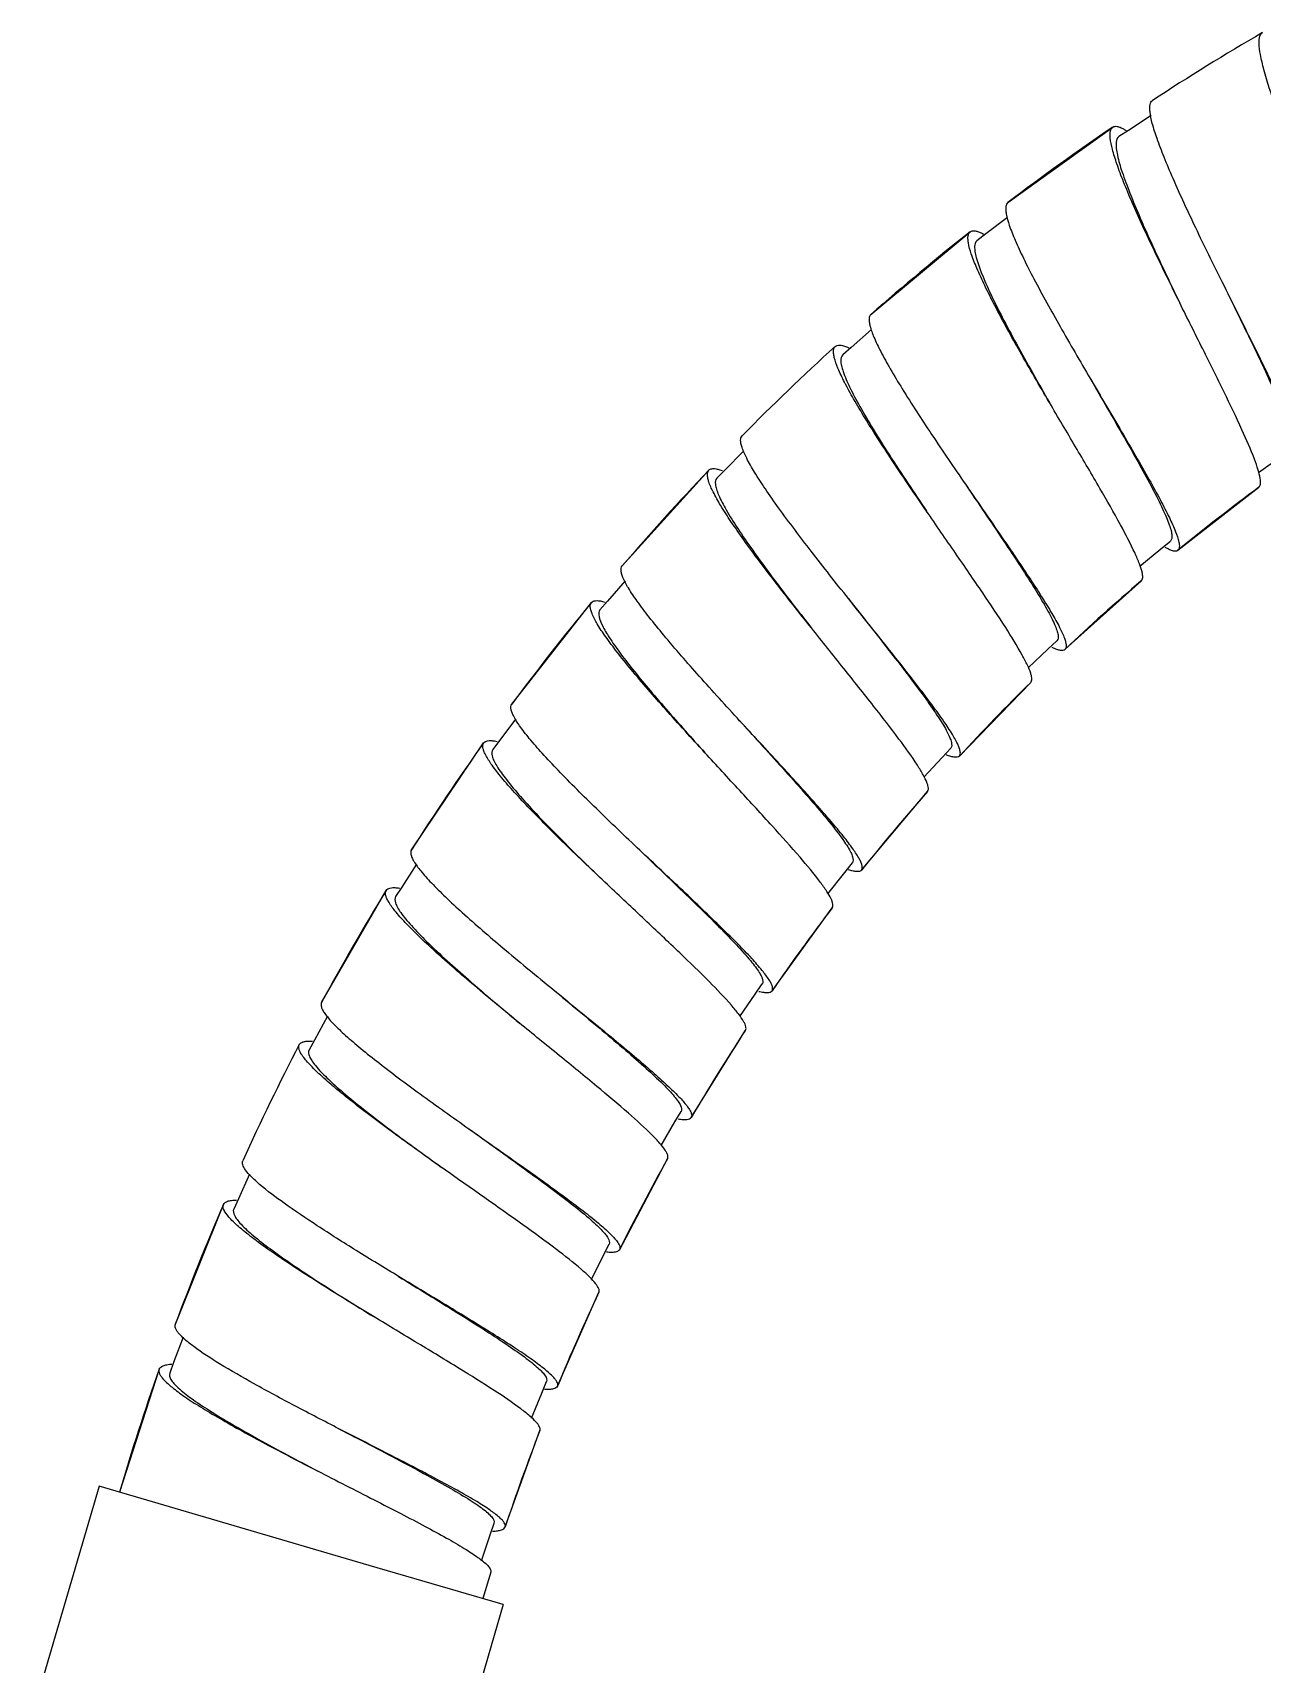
# Model space of a CAD drawing. Header units: millimetres. Extents: x 1035 to 2065, y 1005 to 1731.
# Drawn here: x 1227.9 to 1279.9, y 1462.8 to 1531.8 of the extents above; entities that cross this region are included whole.
import ezdxf

# ---------------------------------------------------------------- set-up
doc = ezdxf.new("R2010")
doc.units = ezdxf.units.MM

msp = doc.modelspace()

# ---------------------------------------------------------------- linework, layer by layer
at = {"color": 7, "linetype": 'Continuous'}
for p, q in [((1269.158, 1524.644), (1273.588, 1527.835)), ((1275.211, 1528.321), (1274.251, 1527.696)), ((1274.251, 1527.696), (1273.85, 1527.436)), ((1269.143, 1524.004), (1268.232, 1523.315)), ((1263.366, 1519.91), (1267.56, 1523.405)), ((1268.232, 1523.315), (1267.851, 1523.027)), ((1263.396, 1519.271), (1262.536, 1518.519)), ((1262.536, 1518.519), (1262.176, 1518.205)), ((1252.855, 1509.275), (1256.515, 1513.326)), ((1279.75, 1513.225), (1280.686, 1513.889)), ((1276.346, 1509.94), (1279.768, 1512.602)), ((1274.737, 1509.266), (1275.626, 1509.997)), ((1275.626, 1509.997), (1276.029, 1510.327)), ((1271.574, 1505.749), (1274.8, 1508.647)), ((1274.8, 1508.647), (1274.8, 1508.647)), ((1248.188, 1503.428), (1251.553, 1507.728)), ((1271.574, 1505.749), (1271.574, 1505.749)), ((1267.109, 1501.233), (1270.123, 1504.35)), ((1270.123, 1504.35), (1270.123, 1504.35)), ((1243.946, 1497.266), (1246.999, 1501.793)), ((1267.109, 1501.233), (1267.109, 1501.233)), ((1262.975, 1496.412), (1265.761, 1499.734)), ((1240.149, 1490.82), (1242.875, 1495.551)), ((1242.875, 1495.551), (1242.875, 1495.551)), ((1259.191, 1491.311), (1261.735, 1494.822)), ((1255.777, 1485.957), (1258.067, 1489.638)), ((1258.067, 1489.638), (1258.067, 1489.638)), ((1255.777, 1485.957), (1255.777, 1485.957)), ((1252.749, 1480.374), (1254.773, 1484.208)), ((1233.966, 1477.206), (1235.998, 1482.273)), ((1235.998, 1482.273), (1235.998, 1482.273)), ((1250.123, 1474.592), (1251.871, 1478.559)), ((1251.871, 1478.559), (1251.871, 1478.559)), ((1233.28, 1475.304), (1231.61, 1470.106)), ((1250.123, 1474.591), (1250.123, 1474.592)), ((1247.911, 1468.638), (1249.375, 1472.719)), ((1230.746, 1470.359), (1227.935, 1460.762)), ((1242.166, 1467.012), (1230.746, 1470.359)), ((1247.828, 1465.354), (1242.166, 1467.012)), ((1247.298, 1466.718), (1246.965, 1465.607)), ((1247.828, 1465.354), (1245.016, 1455.757))]:
    msp.add_line(p, q, dxfattribs=at)
for points in [[(1257.999, 1514.142), (1257.191, 1513.329), (1256.854, 1512.991)], [(1252.975, 1508.647), (1252.228, 1507.78), (1251.916, 1507.419)], [(1270.017, 1504.965), (1270.851, 1505.756), (1271.231, 1506.114)], [(1248.352, 1502.811), (1247.668, 1501.892), (1247.382, 1501.51)], [(1265.612, 1500.339), (1266.38, 1501.178), (1266.741, 1501.571)], [(1261.544, 1495.415), (1262.259, 1496.316), (1262.583, 1496.723)], [(1244.154, 1496.66), (1243.536, 1495.696), (1243.277, 1495.294)], [(1257.833, 1490.218), (1258.482, 1491.166), (1258.778, 1491.597)], [(1240.399, 1490.231), (1239.851, 1489.227), (1239.622, 1488.808)], [(1254.501, 1484.768), (1255.085, 1485.767), (1255.346, 1486.21)], [(1237.108, 1483.553), (1236.632, 1482.513), (1236.433, 1482.079)], [(1251.56, 1479.099), (1252.069, 1480.129), (1252.301, 1480.597)], [(1234.297, 1476.658), (1233.895, 1475.585), (1233.727, 1475.138)], [(1249.025, 1473.237), (1249.46, 1474.3), (1249.659, 1474.783)], [(1246.914, 1467.208), (1247.272, 1468.299), (1247.437, 1468.796)]]:
    msp.add_lwpolyline(points, dxfattribs=at)
for centre, radius, start, end in [((1333.244, 1440.332), 105.904, 120.23614, 123.19023), ((1333.245, 1440.33), 105.905, 124.2841, 127.23815), ((1333.238, 1440.338), 105.895, 128.33197, 131.28634), ((1333.235, 1440.34), 105.892, 132.3799, 135.33435), ((1333.237, 1440.336), 105.895, 136.42784, 139.38222), ((1333.239, 1440.337), 89.896, 126.49873, 129.26235), ((1333.244, 1440.329), 89.906, 130.54669, 133.31009), ((1333.245, 1440.328), 105.907, 140.47589, 143.4299), ((1333.242, 1440.331), 89.903, 134.59466, 137.35816), ((1333.241, 1440.33), 105.903, 144.52383, 147.47792), ((1333.236, 1440.336), 89.895, 138.6426, 141.40627), ((1333.233, 1440.335), 105.894, 148.57167, 151.52609), ((1333.234, 1440.336), 89.893, 142.69049, 145.45429), ((1333.237, 1440.333), 89.898, 146.7385, 149.50208), ((1333.231, 1440.334), 105.892, 152.61961, 155.57409), ((1333.246, 1440.327), 89.909, 150.78642, 153.54975), ((1333.235, 1440.331), 105.897, 156.66761, 159.6219), ((1333.239, 1440.33), 89.901, 154.83443, 157.598), ((1333.264, 1440.32), 105.928, 160.71573, 163.66916), ((1333.232, 1440.332), 89.894, 158.88235, 161.64606)]:
    msp.add_arc(centre, radius, start, end, dxfattribs=at)
for points, knots in [([(1279.778, 1531.38), (1279.777, 1531.435), (1279.779, 1531.534), (1279.804, 1531.691), (1279.86, 1531.796), (1279.915, 1531.828)], [0, 0, 0, 0, 0.3382, 0.610526, 1, 1, 1, 1]), ([(1282.219, 1524.207), (1281.905, 1524.973), (1281.315, 1526.428), (1280.644, 1528.189), (1280.218, 1529.445), (1279.987, 1530.213), (1279.837, 1530.843), (1279.782, 1531.219), (1279.778, 1531.38)], [0, 0, 0, 0, 0.327065, 0.619684, 0.744343, 0.850628, 0.936309, 1, 1, 1, 1]), ([(1275.166, 1528.483), (1275.16, 1528.54), (1275.154, 1528.644), (1275.165, 1528.809), (1275.216, 1528.923), (1275.27, 1528.958)], [0, 0, 0, 0, 0.341722, 0.614787, 1, 1, 1, 1]), ([(1278.216, 1521.284), (1277.839, 1522.044), (1277.127, 1523.493), (1276.309, 1525.253), (1275.774, 1526.515), (1275.476, 1527.291), (1275.27, 1527.931), (1275.184, 1528.317), (1275.166, 1528.483)], [0, 0, 0, 0, 0.324812, 0.617545, 0.742709, 0.849587, 0.935853, 1, 1, 1, 1]), ([(1273.484, 1527.374), (1273.479, 1527.429), (1273.474, 1527.529), (1273.487, 1527.689), (1273.536, 1527.799), (1273.588, 1527.835)], [0, 0, 0, 0, 0.338704, 0.611223, 1, 1, 1, 1]), ([(1273.588, 1527.835), (1273.641, 1527.87), (1273.761, 1527.874), (1273.914, 1527.823), (1274.003, 1527.779), (1274.052, 1527.753)], [0, 0, 0, 0, 0.388195, 0.660436, 1, 1, 1, 1]), ([(1276.425, 1520.397), (1276.058, 1521.137), (1275.368, 1522.544), (1274.575, 1524.252), (1274.061, 1525.473), (1273.777, 1526.224), (1273.582, 1526.841), (1273.5, 1527.213), (1273.484, 1527.374)], [0, 0, 0, 0, 0.326799, 0.619279, 0.743944, 0.850301, 0.936116, 1, 1, 1, 1]), ([(1273.851, 1527.435), (1273.777, 1527.385), (1273.724, 1527.209), (1273.732, 1526.97), (1273.79, 1526.578), (1273.966, 1525.97), (1274.28, 1525.105), (1274.705, 1524.081), (1275.418, 1522.487), (1276.011, 1521.25), (1276.424, 1520.399)], [0, 0, 0, 0, 0.035116, 0.062142, 0.09685, 0.189808, 0.311855, 0.459103, 0.62703, 1, 1, 1, 1]), ([(1269.158, 1524.644), (1269.107, 1524.605), (1269.064, 1524.488), (1269.063, 1524.323), (1269.077, 1524.221), (1269.087, 1524.164)], [0, 0, 0, 0, 0.385906, 0.658924, 1, 1, 1, 1]), ([(1269.087, 1524.164), (1269.116, 1524), (1269.229, 1523.622), (1269.479, 1522.998), (1269.831, 1522.245), (1270.454, 1521.023), (1271.397, 1519.326), (1272.209, 1517.931), (1272.639, 1517.199)], [0, 0, 0, 0, 0.06405, 0.150258, 0.257118, 0.382283, 0.67507, 1, 1, 1, 1]), ([(1267.488, 1522.942), (1267.479, 1522.995), (1267.467, 1523.094), (1267.469, 1523.254), (1267.511, 1523.366), (1267.56, 1523.405)], [0, 0, 0, 0, 0.338386, 0.610776, 1, 1, 1, 1]), ([(1270.914, 1516.186), (1270.495, 1516.9), (1269.707, 1518.256), (1268.795, 1519.905), (1268.196, 1521.088), (1267.86, 1521.816), (1267.622, 1522.418), (1267.515, 1522.783), (1267.488, 1522.942)], [0, 0, 0, 0, 0.327005, 0.619588, 0.744247, 0.850546, 0.936259, 1, 1, 1, 1]), ([(1267.56, 1523.405), (1267.61, 1523.444), (1267.73, 1523.457), (1267.887, 1523.416), (1267.98, 1523.378), (1268.03, 1523.355)], [0, 0, 0, 0, 0.387812, 0.660167, 1, 1, 1, 1]), ([(1267.852, 1523.026), (1267.781, 1522.972), (1267.74, 1522.792), (1267.765, 1522.554), (1267.85, 1522.167), (1268.068, 1521.573), (1268.442, 1520.734), (1268.938, 1519.742), (1269.761, 1518.202), (1270.441, 1517.009), (1270.913, 1516.189)], [0, 0, 0, 0, 0.035054, 0.062179, 0.096924, 0.189609, 0.311531, 0.458897, 0.626767, 1, 1, 1, 1]), ([(1278.216, 1521.287), (1278.637, 1520.419), (1279.254, 1519.16), (1280.022, 1517.548), (1280.496, 1516.512), (1280.819, 1515.746), (1281.011, 1515.222), (1281.11, 1514.91), (1281.172, 1514.647), (1281.203, 1514.419), (1281.18, 1514.239), (1281.113, 1514.191)], [0, 0, 0, 0, 0.373618, 0.54278, 0.691607, 0.814564, 0.864894, 0.907351, 0.941768, 0.968184, 1, 1, 1, 1]), ([(1281.444, 1514.255), (1281.409, 1514.418), (1281.292, 1514.79), (1281.051, 1515.41), (1280.721, 1516.165), (1280.146, 1517.392), (1279.302, 1519.111), (1278.588, 1520.535), (1278.216, 1521.284)], [0, 0, 0, 0, 0.064253, 0.150789, 0.257898, 0.383149, 0.675645, 1, 1, 1, 1]), ([(1279.582, 1513.786), (1279.422, 1514.209), (1279.004, 1515.161), (1278.261, 1516.71), (1277.375, 1518.492), (1276.747, 1519.747), (1276.425, 1520.397)], [0, 0, 0, 0, 0.185111, 0.42519, 0.703395, 1, 1, 1, 1]), ([(1263.366, 1519.91), (1263.317, 1519.867), (1263.283, 1519.748), (1263.294, 1519.583), (1263.314, 1519.482), (1263.328, 1519.427)], [0, 0, 0, 0, 0.385986, 0.658972, 1, 1, 1, 1]), ([(1263.328, 1519.427), (1263.369, 1519.264), (1263.509, 1518.896), (1263.802, 1518.292), (1264.206, 1517.565), (1264.914, 1516.39), (1265.974, 1514.764), (1266.882, 1513.43), (1267.363, 1512.73)], [0, 0, 0, 0, 0.064029, 0.150223, 0.257075, 0.382237, 0.675036, 1, 1, 1, 1]), ([(1261.82, 1518.094), (1261.807, 1518.147), (1261.789, 1518.245), (1261.779, 1518.404), (1261.813, 1518.519), (1261.859, 1518.561)], [0, 0, 0, 0, 0.338318, 0.610671, 1, 1, 1, 1]), ([(1265.714, 1511.598), (1265.245, 1512.281), (1264.364, 1513.578), (1263.337, 1515.158), (1262.657, 1516.295), (1262.27, 1516.998), (1261.99, 1517.581), (1261.858, 1517.937), (1261.82, 1518.094)], [0, 0, 0, 0, 0.327051, 0.619651, 0.744306, 0.850593, 0.936287, 1, 1, 1, 1]), ([(1261.859, 1518.561), (1261.906, 1518.603), (1262.026, 1518.624), (1262.184, 1518.595), (1262.28, 1518.564), (1262.332, 1518.544)], [0, 0, 0, 0, 0.387796, 0.660151, 1, 1, 1, 1]), ([(1262.178, 1518.203), (1262.111, 1518.145), (1262.081, 1517.964), (1262.122, 1517.728), (1262.234, 1517.349), (1262.493, 1516.773), (1262.925, 1515.962), (1263.49, 1515.007), (1264.422, 1513.528), (1265.184, 1512.385), (1265.713, 1511.6)], [0, 0, 0, 0, 0.034876, 0.061826, 0.096553, 0.189298, 0.311087, 0.458456, 0.626649, 1, 1, 1, 1]), ([(1272.638, 1517.201), (1273.119, 1516.365), (1273.823, 1515.152), (1274.704, 1513.598), (1275.249, 1512.598), (1275.626, 1511.857), (1275.854, 1511.347), (1275.976, 1511.042), (1276.056, 1510.784), (1276.104, 1510.559), (1276.092, 1510.378), (1276.029, 1510.327)], [0, 0, 0, 0, 0.373641, 0.542814, 0.691614, 0.814492, 0.864915, 0.907443, 0.941899, 0.968316, 1, 1, 1, 1]), ([(1272.639, 1517.199), (1273.08, 1516.447), (1273.922, 1515.026), (1274.919, 1513.315), (1275.587, 1512.103), (1275.963, 1511.374), (1276.23, 1510.786), (1276.355, 1510.436), (1276.386, 1510.286)], [0, 0, 0, 0, 0.332273, 0.629066, 0.754153, 0.8592, 0.941664, 1, 1, 1, 1]), ([(1274.532, 1509.81), (1274.344, 1510.22), (1273.859, 1511.14), (1273.009, 1512.634), (1271.997, 1514.351), (1271.281, 1515.561), (1270.914, 1516.186)], [0, 0, 0, 0, 0.184922, 0.424972, 0.703258, 1, 1, 1, 1]), ([(1257.921, 1514.291), (1257.903, 1514.346), (1257.875, 1514.446), (1257.851, 1514.61), (1257.877, 1514.732), (1257.922, 1514.778)], [0, 0, 0, 0, 0.341867, 0.614977, 1, 1, 1, 1]), ([(1262.415, 1507.899), (1261.886, 1508.562), (1260.887, 1509.827), (1259.718, 1511.375), (1258.929, 1512.496), (1258.474, 1513.192), (1258.138, 1513.774), (1257.973, 1514.132), (1257.921, 1514.291)], [0, 0, 0, 0, 0.324786, 0.617491, 0.742651, 0.849536, 0.935821, 1, 1, 1, 1]), ([(1256.51, 1512.853), (1256.493, 1512.906), (1256.467, 1513.003), (1256.446, 1513.162), (1256.471, 1513.281), (1256.515, 1513.326)], [0, 0, 0, 0, 0.338834, 0.61139, 1, 1, 1, 1]), ([(1256.515, 1513.326), (1256.558, 1513.372), (1256.675, 1513.401), (1256.834, 1513.384), (1256.931, 1513.359), (1256.984, 1513.343)], [0, 0, 0, 0, 0.388253, 0.660474, 1, 1, 1, 1]), ([(1279.768, 1512.602), (1279.808, 1512.632), (1279.84, 1512.724), (1279.841, 1512.853), (1279.816, 1513.055), (1279.731, 1513.371), (1279.638, 1513.636), (1279.582, 1513.786)], [0, 0, 0, 0, 0.120658, 0.208308, 0.318634, 0.611277, 1, 1, 1, 1]), ([(1260.851, 1506.654), (1260.336, 1507.301), (1259.366, 1508.53), (1258.232, 1510.032), (1257.474, 1511.118), (1257.038, 1511.791), (1256.717, 1512.353), (1256.56, 1512.699), (1256.51, 1512.853)], [0, 0, 0, 0, 0.326777, 0.619232, 0.743893, 0.850256, 0.936087, 1, 1, 1, 1]), ([(1256.855, 1512.989), (1256.793, 1512.926), (1256.78, 1512.742), (1256.838, 1512.509), (1256.977, 1512.138), (1257.277, 1511.581), (1257.765, 1510.803), (1258.396, 1509.892), (1259.428, 1508.485), (1260.267, 1507.401), (1260.849, 1506.656)], [0, 0, 0, 0, 0.035152, 0.06228, 0.097024, 0.18982, 0.311814, 0.459201, 0.627095, 1, 1, 1, 1]), ([(1267.362, 1512.732), (1267.9, 1511.932), (1268.688, 1510.773), (1269.675, 1509.287), (1270.289, 1508.328), (1270.718, 1507.615), (1270.982, 1507.122), (1271.126, 1506.826), (1271.225, 1506.573), (1271.289, 1506.352), (1271.291, 1506.171), (1271.231, 1506.114)], [0, 0, 0, 0, 0.373384, 0.542408, 0.690989, 0.814023, 0.864607, 0.907311, 0.941831, 0.968261, 1, 1, 1, 1]), ([(1267.363, 1512.73), (1267.837, 1512.04), (1268.742, 1510.73), (1269.823, 1509.148), (1270.563, 1508.013), (1270.996, 1507.312), (1271.323, 1506.732), (1271.491, 1506.379), (1271.548, 1506.223)], [0, 0, 0, 0, 0.324299, 0.616773, 0.74203, 0.849143, 0.935699, 1, 1, 1, 1]), ([(1269.766, 1505.506), (1269.548, 1505.903), (1269, 1506.786), (1268.047, 1508.213), (1266.92, 1509.85), (1266.123, 1511.002), (1265.714, 1511.598)], [0, 0, 0, 0, 0.185474, 0.425625, 0.703676, 1, 1, 1, 1]), ([(1274.8, 1508.647), (1274.837, 1508.679), (1274.862, 1508.773), (1274.854, 1508.901), (1274.816, 1509.1), (1274.71, 1509.408), (1274.599, 1509.665), (1274.532, 1509.81)], [0, 0, 0, 0, 0.120794, 0.208467, 0.318796, 0.611391, 1, 1, 1, 1]), ([(1275.799, 1510.071), (1275.861, 1510.036), (1275.974, 1509.977), (1276.148, 1509.909), (1276.294, 1509.897), (1276.346, 1509.94)], [0, 0, 0, 0, 0.366669, 0.649121, 1, 1, 1, 1]), ([(1276.386, 1510.286), (1276.401, 1510.214), (1276.422, 1510.097), (1276.382, 1509.969), (1276.346, 1509.94)], [0, 0, 0, 0, 0.614083, 1, 1, 1, 1]), ([(1252.887, 1508.791), (1252.865, 1508.844), (1252.83, 1508.942), (1252.796, 1509.103), (1252.813, 1509.226), (1252.855, 1509.275)], [0, 0, 0, 0, 0.341715, 0.614767, 1, 1, 1, 1]), ([(1257.82, 1502.731), (1257.246, 1503.356), (1256.16, 1504.548), (1254.884, 1506.009), (1254.019, 1507.071), (1253.516, 1507.734), (1253.14, 1508.29), (1252.95, 1508.636), (1252.887, 1508.791)], [0, 0, 0, 0, 0.324878, 0.617623, 0.742777, 0.849638, 0.93588, 1, 1, 1, 1]), ([(1251.58, 1507.259), (1251.56, 1507.31), (1251.528, 1507.404), (1251.496, 1507.56), (1251.513, 1507.679), (1251.553, 1507.727)], [0, 0, 0, 0, 0.338458, 0.610881, 1, 1, 1, 1]), ([(1251.553, 1507.728), (1251.593, 1507.776), (1251.709, 1507.814), (1251.87, 1507.807), (1251.969, 1507.789), (1252.023, 1507.777)], [0, 0, 0, 0, 0.38771, 0.660093, 1, 1, 1, 1]), ([(1262.414, 1507.901), (1263.009, 1507.14), (1263.877, 1506.039), (1264.968, 1504.624), (1265.649, 1503.71), (1266.127, 1503.029), (1266.425, 1502.556), (1266.587, 1502.272), (1266.703, 1502.028), (1266.781, 1501.812), (1266.796, 1501.631), (1266.741, 1501.571)], [0, 0, 0, 0, 0.373652, 0.542873, 0.691728, 0.814685, 0.865022, 0.90746, 0.941852, 0.968237, 1, 1, 1, 1]), ([(1267.051, 1501.703), (1266.983, 1501.855), (1266.79, 1502.194), (1266.423, 1502.75), (1265.942, 1503.419), (1265.122, 1504.498), (1263.934, 1506.002), (1262.937, 1507.244), (1262.415, 1507.899)], [0, 0, 0, 0, 0.064254, 0.150793, 0.257908, 0.383164, 0.675664, 1, 1, 1, 1]), ([(1256.348, 1501.379), (1255.789, 1501.989), (1254.733, 1503.148), (1253.496, 1504.567), (1252.662, 1505.596), (1252.181, 1506.237), (1251.821, 1506.775), (1251.64, 1507.109), (1251.58, 1507.259)], [0, 0, 0, 0, 0.32699, 0.619547, 0.744199, 0.850506, 0.936235, 1, 1, 1, 1]), ([(1251.917, 1507.417), (1251.904, 1507.402), (1251.852, 1507.319), (1251.86, 1507.213), (1251.875, 1507.138)], [0, 0, 0, 0, 0.20982, 1, 1, 1, 1]), ([(1251.875, 1507.138), (1251.901, 1507.005), (1252.034, 1506.698), (1252.331, 1506.2), (1252.762, 1505.587), (1253.315, 1504.875), (1253.972, 1504.078), (1254.987, 1502.896), (1255.793, 1501.995), (1256.347, 1501.381)], [0, 0, 0, 0, 0.055411, 0.135114, 0.237988, 0.362082, 0.504479, 0.661112, 1, 1, 1, 1]), ([(1265.335, 1500.844), (1265.09, 1501.224), (1264.481, 1502.068), (1263.428, 1503.428), (1262.183, 1504.987), (1261.303, 1506.085), (1260.851, 1506.654)], [0, 0, 0, 0, 0.184759, 0.424783, 0.703144, 1, 1, 1, 1]), ([(1271.018, 1505.841), (1271.083, 1505.811), (1271.2, 1505.76), (1271.379, 1505.704), (1271.525, 1505.703), (1271.574, 1505.749)], [0, 0, 0, 0, 0.366697, 0.649156, 1, 1, 1, 1]), ([(1271.548, 1506.223), (1271.568, 1506.168), (1271.6, 1506.068), (1271.631, 1505.911), (1271.617, 1505.79), (1271.574, 1505.749)], [0, 0, 0, 0, 0.358235, 0.637378, 1, 1, 1, 1]), ([(1270.123, 1504.35), (1270.158, 1504.386), (1270.176, 1504.482), (1270.158, 1504.611), (1270.105, 1504.81), (1269.975, 1505.113), (1269.844, 1505.364), (1269.766, 1505.506)], [0, 0, 0, 0, 0.12033, 0.207933, 0.318272, 0.611061, 1, 1, 1, 1]), ([(1248.254, 1502.948), (1248.229, 1502.999), (1248.187, 1503.094), (1248.141, 1503.252), (1248.149, 1503.376), (1248.188, 1503.428)], [0, 0, 0, 0, 0.3417, 0.614745, 1, 1, 1, 1]), ([(1253.603, 1497.252), (1252.986, 1497.834), (1251.818, 1498.946), (1250.443, 1500.314), (1249.504, 1501.313), (1248.956, 1501.937), (1248.542, 1502.466), (1248.328, 1502.798), (1248.254, 1502.948)], [0, 0, 0, 0, 0.324893, 0.617644, 0.742796, 0.849653, 0.935889, 1, 1, 1, 1]), ([(1257.82, 1502.733), (1258.467, 1502.016), (1259.411, 1500.979), (1260.6, 1499.644), (1261.343, 1498.781), (1261.868, 1498.134), (1262.199, 1497.684), (1262.381, 1497.412), (1262.514, 1497.176), (1262.608, 1496.966), (1262.634, 1496.787), (1262.583, 1496.723)], [0, 0, 0, 0, 0.373726, 0.542878, 0.691657, 0.814606, 0.865046, 0.907544, 0.941939, 0.968309, 1, 1, 1, 1]), ([(1262.883, 1496.878), (1262.805, 1497.024), (1262.588, 1497.349), (1262.183, 1497.878), (1261.656, 1498.511), (1260.761, 1499.53), (1259.47, 1500.946), (1258.388, 1502.115), (1257.82, 1502.731)], [0, 0, 0, 0, 0.064261, 0.150808, 0.257929, 0.383189, 0.675686, 1, 1, 1, 1]), ([(1247.059, 1501.328), (1247.035, 1501.377), (1246.996, 1501.469), (1246.954, 1501.622), (1246.962, 1501.741), (1246.999, 1501.792)], [0, 0, 0, 0, 0.338346, 0.610708, 1, 1, 1, 1]), ([(1246.999, 1501.793), (1247.035, 1501.844), (1247.147, 1501.889), (1247.307, 1501.894), (1247.407, 1501.884), (1247.461, 1501.875)], [0, 0, 0, 0, 0.388212, 0.660454, 1, 1, 1, 1]), ([(1247.383, 1501.509), (1247.33, 1501.438), (1247.342, 1501.254), (1247.432, 1501.032), (1247.622, 1500.685), (1247.996, 1500.176), (1248.589, 1499.474), (1249.342, 1498.66), (1250.563, 1497.412), (1251.547, 1496.456), (1252.229, 1495.8)], [0, 0, 0, 0, 0.035063, 0.062148, 0.096914, 0.189647, 0.311553, 0.45893, 0.626928, 1, 1, 1, 1]), ([(1267.109, 1501.233), (1267.15, 1501.276), (1267.156, 1501.398), (1267.114, 1501.552), (1267.075, 1501.65), (1267.051, 1501.703)], [0, 0, 0, 0, 0.363243, 0.642313, 1, 1, 1, 1]), ([(1252.229, 1495.799), (1251.628, 1496.368), (1250.494, 1497.45), (1249.159, 1498.778), (1248.255, 1499.746), (1247.729, 1500.351), (1247.333, 1500.863), (1247.129, 1501.183), (1247.059, 1501.328)], [0, 0, 0, 0, 0.327074, 0.61967, 0.744319, 0.850601, 0.93629, 1, 1, 1, 1]), ([(1261.228, 1495.905), (1260.957, 1496.267), (1260.289, 1497.065), (1259.143, 1498.347), (1257.793, 1499.813), (1256.839, 1500.845), (1256.348, 1501.379)], [0, 0, 0, 0, 0.184998, 0.425072, 0.703332, 1, 1, 1, 1]), ([(1265.761, 1499.734), (1265.793, 1499.772), (1265.805, 1499.868), (1265.779, 1499.993), (1265.714, 1500.184), (1265.566, 1500.473), (1265.421, 1500.71), (1265.335, 1500.844)], [0, 0, 0, 0, 0.121005, 0.208715, 0.319039, 0.611538, 1, 1, 1, 1]), ([(1267.109, 1501.233), (1267.063, 1501.183), (1266.918, 1501.174), (1266.736, 1501.217), (1266.615, 1501.259), (1266.549, 1501.285)], [0, 0, 0, 0, 0.350927, 0.633356, 1, 1, 1, 1]), ([(1243.946, 1497.266), (1243.911, 1497.212), (1243.911, 1497.086), (1243.969, 1496.93), (1244.017, 1496.838), (1244.047, 1496.788)], [0, 0, 0, 0, 0.385277, 0.658467, 1, 1, 1, 1]), ([(1244.047, 1496.788), (1244.131, 1496.644), (1244.369, 1496.329), (1244.82, 1495.831), (1245.41, 1495.246), (1246.416, 1494.317), (1247.885, 1493.053), (1249.127, 1492.027), (1249.782, 1491.49)], [0, 0, 0, 0, 0.064201, 0.15051, 0.257419, 0.382577, 0.675242, 1, 1, 1, 1]), ([(1253.602, 1497.254), (1254.297, 1496.585), (1255.312, 1495.618), (1256.59, 1494.371), (1257.393, 1493.563), (1257.962, 1492.955), (1258.324, 1492.529), (1258.526, 1492.27), (1258.676, 1492.044), (1258.784, 1491.841), (1258.824, 1491.664), (1258.778, 1491.596)], [0, 0, 0, 0, 0.373377, 0.542411, 0.691218, 0.814284, 0.864747, 0.907331, 0.941789, 0.968193, 1, 1, 1, 1]), ([(1259.066, 1491.771), (1258.977, 1491.911), (1258.738, 1492.22), (1258.296, 1492.719), (1257.725, 1493.314), (1256.761, 1494.267), (1255.374, 1495.588), (1254.212, 1496.677), (1253.603, 1497.252)], [0, 0, 0, 0, 0.06433, 0.150924, 0.25807, 0.383332, 0.675781, 1, 1, 1, 1]), ([(1262.975, 1496.412), (1263.012, 1496.458), (1263.009, 1496.581), (1262.957, 1496.731), (1262.911, 1496.826), (1262.883, 1496.878)], [0, 0, 0, 0, 0.363177, 0.642265, 1, 1, 1, 1]), ([(1262.975, 1496.412), (1262.933, 1496.359), (1262.788, 1496.34), (1262.603, 1496.37), (1262.479, 1496.403), (1262.412, 1496.424)], [0, 0, 0, 0, 0.350892, 0.633347, 1, 1, 1, 1]), ([(1242.97, 1495.088), (1242.942, 1495.136), (1242.896, 1495.225), (1242.842, 1495.376), (1242.842, 1495.497), (1242.875, 1495.551)], [0, 0, 0, 0, 0.338774, 0.611307, 1, 1, 1, 1]), ([(1242.875, 1495.551), (1242.908, 1495.605), (1243.016, 1495.658), (1243.176, 1495.674), (1243.276, 1495.671), (1243.331, 1495.666)], [0, 0, 0, 0, 0.38808, 0.660353, 1, 1, 1, 1]), ([(1243.277, 1495.294), (1243.229, 1495.22), (1243.255, 1495.036), (1243.362, 1494.821), (1243.507, 1494.595), (1243.705, 1494.34), (1244.06, 1493.928), (1244.925, 1493.045), (1246.455, 1491.675), (1247.788, 1490.549), (1248.513, 1489.944)], [0, 0, 0, 0, 0.035113, 0.062385, 0.097251, 0.139813, 0.189929, 0.311733, 0.627191, 1, 1, 1, 1]), ([(1257.473, 1490.696), (1257.176, 1491.038), (1256.454, 1491.786), (1255.222, 1492.981), (1253.776, 1494.344), (1252.755, 1495.303), (1252.229, 1495.799)], [0, 0, 0, 0, 0.185582, 0.425764, 0.703773, 1, 1, 1, 1]), ([(1261.735, 1494.822), (1261.765, 1494.862), (1261.77, 1494.959), (1261.735, 1495.083), (1261.655, 1495.27), (1261.487, 1495.549), (1261.324, 1495.777), (1261.228, 1495.905)], [0, 0, 0, 0, 0.120762, 0.208427, 0.318756, 0.61137, 1, 1, 1, 1]), ([(1248.514, 1489.943), (1247.875, 1490.467), (1246.669, 1491.465), (1245.245, 1492.694), (1244.276, 1493.595), (1243.709, 1494.161), (1243.277, 1494.643), (1243.05, 1494.948), (1242.97, 1495.088)], [0, 0, 0, 0, 0.326851, 0.619325, 0.743976, 0.85032, 0.936124, 1, 1, 1, 1]), ([(1249.781, 1491.491), (1250.522, 1490.872), (1251.604, 1489.978), (1252.968, 1488.824), (1253.826, 1488.073), (1254.437, 1487.507), (1254.828, 1487.108), (1255.047, 1486.864), (1255.212, 1486.65), (1255.334, 1486.454), (1255.386, 1486.281), (1255.345, 1486.21)], [0, 0, 0, 0, 0.373588, 0.54272, 0.691558, 0.814577, 0.865001, 0.907475, 0.941867, 0.968241, 1, 1, 1, 1]), ([(1249.782, 1491.49), (1250.431, 1490.958), (1251.668, 1489.951), (1253.149, 1488.731), (1254.177, 1487.846), (1254.789, 1487.294), (1255.264, 1486.828), (1255.524, 1486.536), (1255.622, 1486.402)], [0, 0, 0, 0, 0.32445, 0.617028, 0.742291, 0.849365, 0.935834, 1, 1, 1, 1]), ([(1258.627, 1491.285), (1258.697, 1491.268), (1258.822, 1491.243), (1259.009, 1491.226), (1259.153, 1491.255), (1259.191, 1491.311)], [0, 0, 0, 0, 0.366797, 0.649293, 1, 1, 1, 1]), ([(1259.191, 1491.311), (1259.225, 1491.361), (1259.213, 1491.483), (1259.15, 1491.629), (1259.097, 1491.721), (1259.066, 1491.771)], [0, 0, 0, 0, 0.362919, 0.64208, 1, 1, 1, 1]), ([(1240.149, 1490.82), (1240.118, 1490.763), (1240.127, 1490.639), (1240.195, 1490.488), (1240.25, 1490.4), (1240.282, 1490.352)], [0, 0, 0, 0, 0.385553, 0.658662, 1, 1, 1, 1]), ([(1258.067, 1489.638), (1258.094, 1489.68), (1258.091, 1489.779), (1258.047, 1489.901), (1257.952, 1490.085), (1257.761, 1490.354), (1257.579, 1490.574), (1257.473, 1490.696)], [0, 0, 0, 0, 0.120287, 0.207901, 0.318254, 0.611064, 1, 1, 1, 1]), ([(1240.282, 1490.352), (1240.377, 1490.214), (1240.636, 1489.917), (1241.12, 1489.452), (1241.75, 1488.911), (1242.819, 1488.054), (1244.374, 1486.897), (1245.686, 1485.961), (1246.378, 1485.471)], [0, 0, 0, 0, 0.064115, 0.150363, 0.257237, 0.38239, 0.675114, 1, 1, 1, 1]), ([(1254.121, 1485.207), (1253.801, 1485.527), (1253.028, 1486.224), (1251.712, 1487.332), (1250.167, 1488.595), (1249.076, 1489.483), (1248.514, 1489.943)], [0, 0, 0, 0, 0.184909, 0.424973, 0.703276, 1, 1, 1, 1]), ([(1239.202, 1489.034), (1239.231, 1489.09), (1239.336, 1489.15), (1239.494, 1489.178), (1239.595, 1489.181), (1239.65, 1489.181)], [0, 0, 0, 0, 0.387895, 0.66023, 1, 1, 1, 1]), ([(1239.328, 1488.58), (1239.297, 1488.626), (1239.246, 1488.711), (1239.181, 1488.858), (1239.173, 1488.978), (1239.202, 1489.034)], [0, 0, 0, 0, 0.33861, 0.611081, 1, 1, 1, 1]), ([(1245.222, 1483.839), (1244.547, 1484.317), (1243.273, 1485.227), (1241.766, 1486.353), (1240.735, 1487.184), (1240.13, 1487.708), (1239.666, 1488.159), (1239.418, 1488.447), (1239.328, 1488.58)], [0, 0, 0, 0, 0.326967, 0.619493, 0.744139, 0.850452, 0.936201, 1, 1, 1, 1]), ([(1239.623, 1488.807), (1239.58, 1488.729), (1239.617, 1488.549), (1239.738, 1488.342), (1239.975, 1488.025), (1240.417, 1487.574), (1241.102, 1486.963), (1241.962, 1486.264), (1243.346, 1485.2), (1244.454, 1484.393), (1245.221, 1483.84)], [0, 0, 0, 0, 0.035038, 0.062167, 0.096964, 0.189642, 0.311456, 0.458904, 0.626929, 1, 1, 1, 1]), ([(1255.622, 1486.402), (1255.656, 1486.355), (1255.714, 1486.268), (1255.787, 1486.127), (1255.807, 1486.007), (1255.777, 1485.957)], [0, 0, 0, 0, 0.357804, 0.636779, 1, 1, 1, 1]), ([(1255.218, 1485.89), (1255.288, 1485.878), (1255.415, 1485.862), (1255.602, 1485.859), (1255.742, 1485.898), (1255.777, 1485.957)], [0, 0, 0, 0, 0.366587, 0.648992, 1, 1, 1, 1]), ([(1246.376, 1485.472), (1247.159, 1484.907), (1248.3, 1484.092), (1249.743, 1483.037), (1250.652, 1482.35), (1251.301, 1481.828), (1251.718, 1481.458), (1251.954, 1481.229), (1252.135, 1481.027), (1252.272, 1480.84), (1252.338, 1480.67), (1252.302, 1480.596)], [0, 0, 0, 0, 0.37338, 0.542462, 0.691299, 0.814116, 0.864459, 0.907008, 0.941561, 0.968132, 1, 1, 1, 1]), ([(1246.378, 1485.471), (1247.09, 1484.967), (1248.443, 1484.016), (1250.058, 1482.866), (1251.166, 1482.035), (1251.81, 1481.524), (1252.295, 1481.098), (1252.553, 1480.83), (1252.643, 1480.706)], [0, 0, 0, 0, 0.332235, 0.629051, 0.754155, 0.859216, 0.941678, 1, 1, 1, 1]), ([(1254.773, 1484.208), (1254.797, 1484.252), (1254.788, 1484.348), (1254.736, 1484.466), (1254.632, 1484.64), (1254.426, 1484.891), (1254.233, 1485.094), (1254.121, 1485.207)], [0, 0, 0, 0, 0.120903, 0.208601, 0.318933, 0.611481, 1, 1, 1, 1]), ([(1237.529, 1483.124), (1237.407, 1483.229), (1237.197, 1483.42), (1236.974, 1483.665), (1236.861, 1483.84), (1236.802, 1483.967), (1236.793, 1484.071), (1236.817, 1484.122)], [0, 0, 0, 0, 0.379401, 0.667553, 0.777932, 0.867616, 1, 1, 1, 1]), ([(1251.133, 1479.523), (1250.791, 1479.82), (1249.971, 1480.459), (1248.582, 1481.47), (1246.958, 1482.616), (1245.812, 1483.422), (1245.222, 1483.839)], [0, 0, 0, 0, 0.185617, 0.425815, 0.703814, 1, 1, 1, 1]), ([(1243.406, 1479.226), (1242.807, 1479.589), (1241.652, 1480.294), (1240.033, 1481.32), (1238.663, 1482.242), (1237.86, 1482.84), (1237.529, 1483.124)], [0, 0, 0, 0, 0.297648, 0.575351, 0.814625, 1, 1, 1, 1]), ([(1236.046, 1481.993), (1236.032, 1482.02), (1235.99, 1482.105), (1235.972, 1482.212), (1235.998, 1482.273)], [0, 0, 0, 0, 0.313226, 1, 1, 1, 1]), ([(1235.998, 1482.273), (1236.028, 1482.342), (1236.159, 1482.415), (1236.353, 1482.448), (1236.481, 1482.455), (1236.551, 1482.455)], [0, 0, 0, 0, 0.371962, 0.648508, 1, 1, 1, 1]), ([(1242.369, 1477.517), (1241.616, 1477.975), (1240.517, 1478.647), (1239.121, 1479.541), (1238.207, 1480.15), (1237.426, 1480.705), (1236.798, 1481.192), (1236.343, 1481.603), (1236.114, 1481.869), (1236.046, 1481.993)], [0, 0, 0, 0, 0.3399, 0.496775, 0.639203, 0.763434, 0.86631, 0.945477, 1, 1, 1, 1]), ([(1236.434, 1482.079), (1236.395, 1481.999), (1236.446, 1481.821), (1236.581, 1481.623), (1236.838, 1481.325), (1237.309, 1480.906), (1238.036, 1480.345), (1238.944, 1479.708), (1240.4, 1478.743), (1241.564, 1478.016), (1242.368, 1477.518)], [0, 0, 0, 0, 0.035027, 0.062126, 0.096784, 0.189116, 0.311043, 0.458689, 0.626656, 1, 1, 1, 1]), ([(1252.196, 1480.268), (1252.267, 1480.261), (1252.394, 1480.255), (1252.582, 1480.264), (1252.719, 1480.313), (1252.749, 1480.374)], [0, 0, 0, 0, 0.366612, 0.649029, 1, 1, 1, 1]), ([(1252.643, 1480.706), (1252.686, 1480.646), (1252.754, 1480.548), (1252.769, 1480.415), (1252.749, 1480.374)], [0, 0, 0, 0, 0.613842, 1, 1, 1, 1]), ([(1251.871, 1478.559), (1251.892, 1478.605), (1251.876, 1478.702), (1251.814, 1478.817), (1251.695, 1478.985), (1251.467, 1479.226), (1251.256, 1479.417), (1251.133, 1479.523)], [0, 0, 0, 0, 0.120302, 0.207923, 0.31828, 0.611085, 1, 1, 1, 1]), ([(1243.406, 1479.228), (1244.226, 1478.72), (1245.421, 1477.988), (1246.934, 1477.038), (1247.889, 1476.416), (1248.574, 1475.941), (1249.018, 1475.601), (1249.27, 1475.389), (1249.465, 1475.2), (1249.613, 1475.024), (1249.69, 1474.86), (1249.659, 1474.783)], [0, 0, 0, 0, 0.373307, 0.542247, 0.691037, 0.814201, 0.864689, 0.907286, 0.941774, 0.96818, 1, 1, 1, 1]), ([(1249.904, 1475.014), (1249.787, 1475.133), (1249.489, 1475.385), (1248.951, 1475.78), (1248.268, 1476.242), (1247.124, 1476.971), (1245.489, 1477.972), (1244.123, 1478.792), (1243.406, 1479.226)], [0, 0, 0, 0, 0.064316, 0.150906, 0.258053, 0.383324, 0.675788, 1, 1, 1, 1]), ([(1248.569, 1473.631), (1248.206, 1473.903), (1247.343, 1474.483), (1245.886, 1475.392), (1244.187, 1476.42), (1242.987, 1477.143), (1242.369, 1477.517)], [0, 0, 0, 0, 0.185723, 0.425941, 0.703896, 1, 1, 1, 1]), ([(1234.747, 1476.26), (1234.618, 1476.356), (1234.395, 1476.532), (1234.155, 1476.761), (1234.03, 1476.927), (1233.962, 1477.05), (1233.946, 1477.153), (1233.966, 1477.206)], [0, 0, 0, 0, 0.379415, 0.667581, 0.777964, 0.867646, 1, 1, 1, 1]), ([(1240.883, 1472.788), (1240.26, 1473.108), (1239.059, 1473.73), (1237.371, 1474.638), (1235.939, 1475.461), (1235.097, 1476.001), (1234.747, 1476.26)], [0, 0, 0, 0, 0.29766, 0.575365, 0.814632, 1, 1, 1, 1]), ([(1233.28, 1475.304), (1233.259, 1475.244), (1233.285, 1475.127), (1233.37, 1474.991), (1233.433, 1474.913), (1233.47, 1474.872)], [0, 0, 0, 0, 0.388016, 0.660552, 1, 1, 1, 1]), ([(1233.28, 1475.304), (1233.305, 1475.374), (1233.43, 1475.457), (1233.621, 1475.503), (1233.748, 1475.519), (1233.818, 1475.524)], [0, 0, 0, 0, 0.37193, 0.648478, 1, 1, 1, 1]), ([(1233.47, 1474.872), (1233.579, 1474.752), (1233.864, 1474.501), (1234.387, 1474.12), (1235.061, 1473.687), (1236.197, 1473.011), (1237.847, 1472.109), (1239.235, 1471.387), (1239.969, 1471.01)], [0, 0, 0, 0, 0.06394, 0.149777, 0.256114, 0.380745, 0.673179, 1, 1, 1, 1]), ([(1233.727, 1475.138), (1233.696, 1475.054), (1233.76, 1474.881), (1233.91, 1474.693), (1234.189, 1474.413), (1234.69, 1474.029), (1235.455, 1473.52), (1236.405, 1472.95), (1237.922, 1472.092), (1239.132, 1471.45), (1239.968, 1471.011)], [0, 0, 0, 0, 0.035122, 0.062356, 0.097199, 0.189926, 0.311789, 0.459294, 0.627173, 1, 1, 1, 1]), ([(1250.123, 1474.591), (1250.097, 1474.528), (1249.963, 1474.47), (1249.776, 1474.447), (1249.649, 1474.445), (1249.577, 1474.446)], [0, 0, 0, 0, 0.350729, 0.633212, 1, 1, 1, 1]), ([(1250.123, 1474.592), (1250.145, 1474.647), (1250.108, 1474.763), (1250.016, 1474.894), (1249.945, 1474.972), (1249.904, 1475.014)], [0, 0, 0, 0, 0.363085, 0.642211, 1, 1, 1, 1]), ([(1249.375, 1472.719), (1249.393, 1472.766), (1249.37, 1472.862), (1249.3, 1472.973), (1249.169, 1473.133), (1248.924, 1473.357), (1248.699, 1473.533), (1248.569, 1473.631)], [0, 0, 0, 0, 0.120202, 0.207798, 0.318151, 0.610998, 1, 1, 1, 1]), ([(1240.883, 1472.79), (1241.737, 1472.341), (1242.982, 1471.694), (1244.559, 1470.853), (1245.557, 1470.299), (1246.273, 1469.874), (1246.74, 1469.566), (1247.006, 1469.373), (1247.213, 1469.198), (1247.374, 1469.033), (1247.461, 1468.874), (1247.436, 1468.796)], [0, 0, 0, 0, 0.373389, 0.542505, 0.691339, 0.814364, 0.864828, 0.907356, 0.941801, 0.968215, 1, 1, 1, 1]), ([(1247.664, 1469.044), (1247.54, 1469.154), (1247.224, 1469.384), (1246.661, 1469.74), (1245.946, 1470.153), (1244.753, 1470.8), (1243.05, 1471.683), (1241.629, 1472.405), (1240.883, 1472.788)], [0, 0, 0, 0, 0.064256, 0.150806, 0.257935, 0.383206, 0.675716, 1, 1, 1, 1]), ([(1239.969, 1471.01), (1240.769, 1470.599), (1241.947, 1470.001), (1243.467, 1469.217), (1244.489, 1468.683), (1245.388, 1468.197), (1246.133, 1467.764), (1246.703, 1467.395), (1247.015, 1467.158), (1247.129, 1467.044)], [0, 0, 0, 0, 0.329028, 0.483575, 0.625665, 0.751404, 0.85738, 0.940835, 1, 1, 1, 1]), ([(1247.379, 1468.455), (1247.45, 1468.459), (1247.577, 1468.47), (1247.761, 1468.506), (1247.89, 1468.574), (1247.911, 1468.638)], [0, 0, 0, 0, 0.366555, 0.648944, 1, 1, 1, 1]), ([(1247.911, 1468.638), (1247.93, 1468.695), (1247.885, 1468.808), (1247.784, 1468.932), (1247.708, 1469.005), (1247.664, 1469.044)], [0, 0, 0, 0, 0.363351, 0.642394, 1, 1, 1, 1]), ([(1247.129, 1467.044), (1247.184, 1466.989), (1247.271, 1466.899), (1247.312, 1466.764), (1247.298, 1466.718)], [0, 0, 0, 0, 0.617387, 1, 1, 1, 1])]:
    msp.add_open_spline(points, degree=3, knots=knots, dxfattribs=at)
for points in [[(1274.052, 1527.753), (1274.086, 1527.733), (1274.12, 1527.713), (1274.153, 1527.692)], [(1268.03, 1523.355), (1268.065, 1523.338), (1268.1, 1523.321), (1268.134, 1523.303)], [(1262.332, 1518.544), (1262.368, 1518.53), (1262.403, 1518.515), (1262.439, 1518.499)], [(1256.984, 1513.343), (1257.022, 1513.332), (1257.059, 1513.319), (1257.097, 1513.306)], [(1252.023, 1507.777), (1252.061, 1507.768), (1252.098, 1507.758), (1252.135, 1507.748)], [(1247.461, 1501.875), (1247.5, 1501.869), (1247.538, 1501.862), (1247.577, 1501.854)], [(1243.331, 1495.666), (1243.37, 1495.663), (1243.409, 1495.658), (1243.449, 1495.653)], [(1239.65, 1489.181), (1239.689, 1489.18), (1239.728, 1489.178), (1239.767, 1489.176)]]:
    msp.add_open_spline(points, degree=3, dxfattribs=at)

doc.saveas('drawing.dxf')
